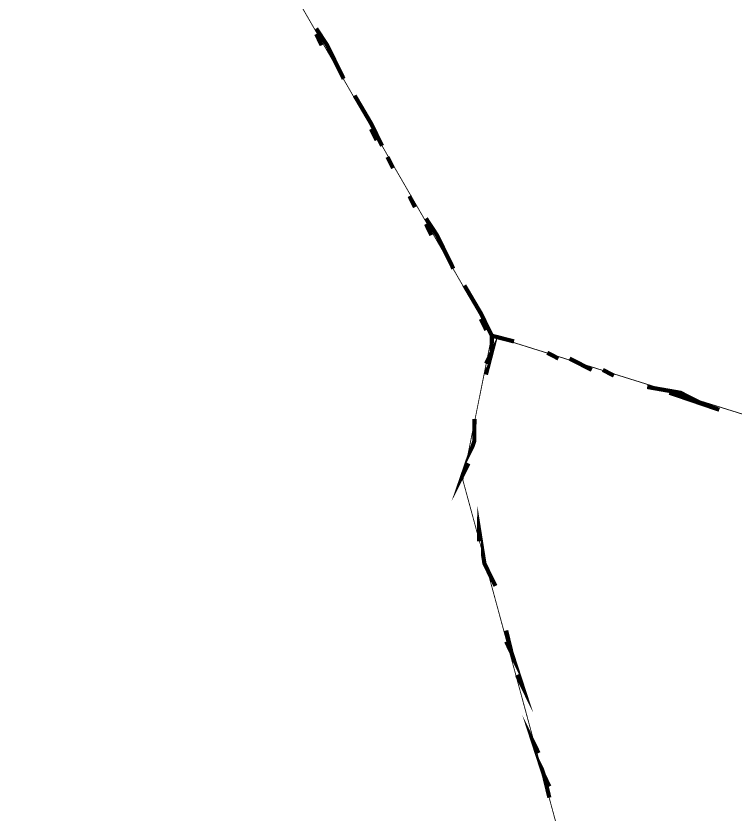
# Model space of a CAD drawing. Header units: metres. Extents: x 317370 to 326712, y 1824935 to 1838812.
# Drawn here: x 323741 to 324262, y 1828773 to 1829352 of the extents above; entities that cross this region are included whole.
import ezdxf

# ---------------------------------------------------------------- set-up
doc = ezdxf.new("R2010")
doc.units = ezdxf.units.M
doc.header["$MEASUREMENT"] = 0
doc.layers.add('SURVEY PLOT BOUNDARY', color=35, linetype='Continuous')
doc.layers.add('VILLAGE BOUNDARY', color=212, linetype='Continuous')

# ---------------------------------------------------------------- blocks, each defined once
blk = doc.blocks.new('81')
at = {"layer": 'SURVEY PLOT BOUNDARY', "lineweight": 18, "const_width": 0.605}
for points in [[(324192.15, 1828280.65), (324174.59, 1828611.39), (324064.9, 1829015.42), (324085.88, 1829120.07), (324363.34, 1829033.23), (324375.21, 1829004.91), (324474.71, 1828842.86), (324482.68, 1828830.7), (324490.67, 1828822.58), (324494.51, 1828798.36), (324505.97, 1828717.64), (324553.45, 1828604.38), (324545.3, 1828592.34), (324488.39, 1828532.32), (324484.14, 1828504.13), (324451.7, 1828480.19), (324447.48, 1828456.04), (324435.1, 1828419.85), (324455, 1828387.44), (324446.53, 1828335.1), (324478.39, 1828286.47)], [(323679.88, 1829776.4), (323759.8, 1829687.07), (323767.74, 1829670.88), (324085.88, 1829120.07), (324064.9, 1829015.42), (324174.59, 1828611.39), (324177.89, 1828518.63), (324188.69, 1828353.25), (324192.15, 1828280.65)], [(324760.16, 1829259.91), (324687.99, 1829308.85), (324675.96, 1829317.01), (324667.93, 1829321.11), (324635.75, 1829329.42), (324571.41, 1829350.09), (324490.45, 1829306.38), (324349.5, 1829323.61), (324356.93, 1829242.92), (324356.26, 1829158.26), (324364.2, 1829142.07), (324392.03, 1829093.47), (324391.93, 1829081.38), (324363.34, 1829033.23), (324085.88, 1829120.07), (323767.74, 1829670.88), (323759.8, 1829687.07), (323767.8, 1829678.94), (324315, 1829549.66), (324544.31, 1829491.41), (324765.46, 1829421.13)]]:
    blk.add_lwpolyline(points, dxfattribs=at)
at = {"layer": 'VILLAGE BOUNDARY', "lineweight": 50, "const_width": 3.02}
for points in [[(323958.64, 1829342.82), (323966.61, 1829330.66), (323978.51, 1829306.37)], [(323962.58, 1829330.69), (323958.61, 1829338.78)], [(324006.35, 1829257.78), (323998.41, 1829273.96), (323986.48, 1829294.22)], [(323998.38, 1829269.93), (324002.35, 1829261.84)], [(324010.31, 1829249.68), (324014.28, 1829241.59)], [(324030.18, 1829213.24), (324026.21, 1829221.33)], [(324038.18, 1829205.11), (324046.15, 1829192.96), (324058.05, 1829168.67)], [(324042.12, 1829192.99), (324038.15, 1829201.08)], [(324085.88, 1829120.07), (324077.95, 1829136.26), (324066.01, 1829156.51)], [(324077.92, 1829132.23), (324081.88, 1829124.14)], [(324081.63, 1829091.89), (324085.79, 1829107.98), (324081.69, 1829099.95)], [(324085.79, 1829107.98), (324085.88, 1829120.07), (324101.97, 1829115.92)], [(324134.12, 1829103.57), (324126.1, 1829107.66)], [(324158.25, 1829095.31), (324150.22, 1829099.41), (324142.19, 1829103.5)], [(324166.31, 1829095.25), (324174.34, 1829091.16)], [(324238.67, 1829070.49), (324222.61, 1829078.68), (324198.46, 1829082.9)], [(324214.55, 1829078.74), (324226.61, 1829074.62), (324250.73, 1829066.37)], [(324073.31, 1829059.7), (324073.19, 1829043.57), (324064.94, 1829019.45), (324069.03, 1829027.48)], [(324073.19, 1829043.57), (324073.25, 1829051.64)], [(324084.52, 1828946.72), (324080.55, 1828954.82), (324076.71, 1828979.04), (324076.65, 1828970.98)], [(324088.49, 1828938.63), (324080.55, 1828954.82)], [(324096.29, 1828906.31), (324100.2, 1828890.16), (324108.07, 1828865.91), (324104.1, 1828874)], [(324100.2, 1828890.16), (324096.23, 1828898.25)], [(324127.65, 1828793.18), (324123.68, 1828801.28), (324115.81, 1828825.53), (324119.78, 1828817.43)], [(324127.59, 1828785.12), (324123.68, 1828801.28)]]:
    blk.add_lwpolyline(points, dxfattribs=at)

msp = doc.modelspace()

# ---------------------------------------------------------------- block references
msp.add_blockref('81', (0, 0))

doc.saveas('drawing.dxf')
